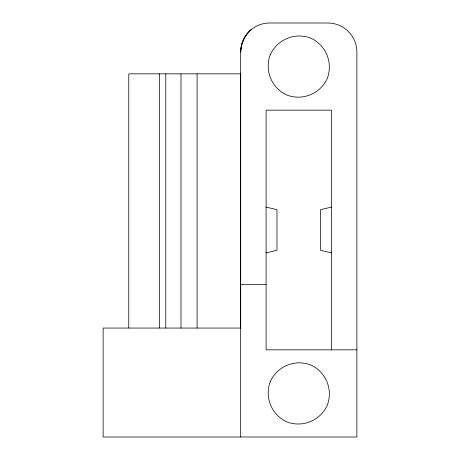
<?xml version="1.0" encoding="UTF-8"?>
<svg xmlns="http://www.w3.org/2000/svg" width="460" height="460" viewBox="0 0 460 460"><rect width="100%" height="100%" fill="white"/><g stroke="black" fill="none" stroke-linecap="round" stroke-linejoin="round"><path stroke-width="0.69" d="M331.464 207.092L320.568 209.668L320.568 250.332L331.464 252.908M266.098 252.908L276.989 250.332L276.989 209.668L266.098 207.092M240.678 284.476L266.098 284.476M356.885 349.841L266.098 349.841L266.098 110.159L331.464 110.159L331.464 349.841M240.678 437L240.678 52.055C240.942 43.338 244.726 34.897 251.551 29.388C244.639 34.822 241.086 43.395 240.678 52.055A29.055 29.055 0 0 1 269.727 23L327.83 23A29.055 29.055 0 0 1 356.885 52.055L356.885 437L103.115 437L103.115 328.055L240.678 328.055L240.678 73.841L128.766 73.841L128.766 327.911M197.098 73.841L197.098 328.055M180.998 73.841L180.998 328.055M165.79 73.841L165.79 328.055M159.499 73.841L159.499 327.911M270.261 54.769C264.339 70.627 271.567 88.067 286.965 95.099C302.829 101.016 320.269 93.794 327.301 78.39C333.218 62.531 325.996 45.091 310.592 38.059C294.733 32.142 277.294 39.364 270.261 54.769M270.261 381.61C264.339 397.469 271.567 414.909 286.965 421.941C302.829 427.857 320.269 420.635 327.301 405.231C333.218 389.373 325.996 371.933 310.592 364.901C294.733 358.984 277.294 366.206 270.261 381.61"/></g></svg>
